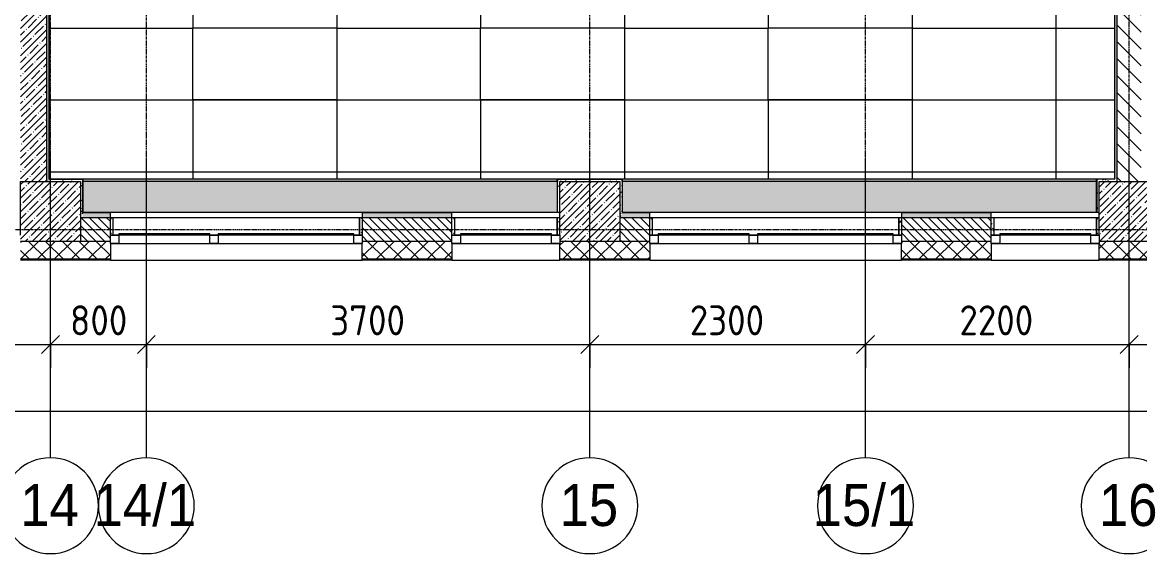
# Model space of a CAD drawing. Header units: millimetres. Extents: x 36059 to 234328, y -8553 to 29000.
# Drawn here: x 47425 to 56748, y -2706 to 1728 of the extents above; entities that cross this region are included whole.
import ezdxf

# ---------------------------------------------------------------- set-up
doc = ezdxf.new("R2010")
doc.units = ezdxf.units.MM
doc.linetypes.add('Осевая', pattern=[31.75, 6.35, -4.7625, 15.875, -4.7625])
for name, color, linetype, lineweight in [('A-ANNO-DIMS', 7, 'Continuous', 9), ('A-ANNO-DIMS-100', 7, 'Continuous', 9), ('A-CLNG-PATT', 7, 'Continuous', 9), ('A-GLAZ', 7, 'Continuous', 9), ('A-GLAZ-1', 7, 'Continuous', 13), ('A-WALL', 7, 'Continuous', 9), ('I-WALL', 7, 'Continuous', 9), ('S-COLS', 7, 'Continuous', 9), ('Оси', 7, 'Continuous', 9), ('Оси-1', 7, 'Continuous', 20), ('Оси-2', 7, 'Осевая', 9)]:
    doc.layers.add(name, color=color, linetype=linetype, lineweight=lineweight)
for name, color, linetype, lineweight, true_color in [('A-ANNO-NOTE', 1, 'Continuous', 9, 0xff0000), ('A-CLNG-1', 7, 'Continuous', 9, 0xeaeaea), ('A-WALL-1', 7, 'Continuous', 9, 0x3c3c3c), ('A-WALL-2', 7, 'Continuous', 9, 0x535353), ('A-WALL-FNSH-1', 7, 'Continuous', 9, 0x3c3c3c), ('I-WALL-1', 7, 'Continuous', 9, 0x535353), ('S-COLS-1', 9, 'Continuous', 9, 0x808080), ('S-COLS-2', 7, 'Continuous', 9, 0x3c3c3c)]:
    doc.layers.add(name, color=color, linetype=linetype, lineweight=lineweight, true_color=true_color)
doc.layers.add('A-CLNG-PATT-1', color=7, linetype='Continuous', lineweight=9, transparency=1)
doc.styles.add('Arial', font='arial.ttf', dxfattribs={"width": 0.9, "height": 350})
doc.styles.add('ISOCPEUR', font='isocpeur.ttf', dxfattribs={"width": 0.9, "height": 250})
doc.dimstyles.new('ISO-2_5_0_9К_БОЛЬШОЙ', dxfattribs={"dimscale": 304.8, "dimtxt": 248.995294, "dimasz": 0.492126, "dimexe": 0.393701, "dimexo": 0.984252, "dimgap": 0, "dimtad": 1, "dimdec": 0, "dimrnd": 10, "dimzin": 0, "dimdsep": 46, "dimtxsty": 'ISOCPEUR', "dimblk1": 'OBLIQUE', "dimblk2": 'OBLIQUE', "dimsah": 1, "dimcen": 0.09, "dimdle": 0.393701, "dimazin": 0, "dimtfac": 1, "dimtdec": 4, "dimtix": 1, "dimtmove": 0, "dimatfit": 3, "dimfxl": 1, "dimtvp": 1, "dimtolj": 1, "dimtzin": 0, "dimarcsym": 2})
pattern_1 = [(45, (0, 0), (-70.71068, 70.71068), []), (135, (0, 0), (-70.71068, -70.71068), [])]
pattern_2 = [(0, (0, 0), (121.92, 30.48), [10.058, -81.382, 10.058, -81.382, -487.68]), (0, (0, 0), (121.92, 30.48), [-182.88, 10.058, -172.822, 10.058, -81.382, -213.36]), (0, (0, 0), (121.92, 30.48), [-457.2, 10.058, -50.902, 10.058, -142.342]), (120, (45.72, 15.24), (-87.356454, 90.345817), [10.058, -81.382, 10.058, -81.382, -487.68]), (120, (45.72, 15.24), (-87.356454, 90.345817), [-182.88, 10.058, -172.822, 10.058, -81.382, -213.36]), (120, (45.72, 15.24), (-87.356454, 90.345817), [-457.2, 10.058, -50.902, 10.058, -142.342]), (240, (60.96, 76.2), (-34.563546, -120.825817), [10.058, -81.382, 10.058, -81.382, -487.68]), (240, (60.96, 76.2), (-34.563546, -120.825817), [-182.88, 10.058, -172.822, 10.058, -81.382, -213.36]), (240, (60.96, 76.2), (-34.563546, -120.825817), [-457.2, 10.058, -50.902, 10.058, -142.342])]

# ---------------------------------------------------------------- blocks, each defined once
blk = doc.blocks.new('BSC_Колонна _Прямоугольная - 500х500-V7-Сводный план потолка 3 этажа в осях 12-23')
at = {"layer": 'S-COLS-1'}
h = blk.add_hatch(dxfattribs=at)
h.set_pattern_fill('FP_8', color=256, style=0, pattern_type=2)
h.set_pattern_definition([(45, (-47660, -150), (-57.02463, 57.02463), []), (45, (-47602.975, -150), (-57.02463, 57.02463), [100.806, -20.161, 3.353, -16.808])])
h.paths.add_polyline_path([(-250, -250), (250, -250), (250, 250), (-250, 250), (-250, -198)])
at = {"layer": 'S-COLS-2'}
for p, q in [((-250, 250), (250, 250)), ((-250, -198), (-250, 250)), ((250, 250), (250, -250)), ((250, -250), (-250, -250))]:
    blk.add_line(p, q, dxfattribs=at)
blk = doc.blocks.new('BSC_Колонна _Прямоугольная - 500х500-V8-Сводный план потолка 3 этажа в осях 12-23')
at = {"layer": 'S-COLS-1'}
h = blk.add_hatch(dxfattribs=at)
h.set_pattern_fill('FP_9', color=256, style=0, pattern_type=2)
h.set_pattern_definition([(45, (-52160, -150), (-57.02463, 57.02463), []), (45, (-52102.975, -150), (-57.02463, 57.02463), [100.806, -20.161, 3.353, -16.808])])
h.paths.add_polyline_path([(-250, -250), (250, -250), (250, 250), (-250, 250), (-250, -198)])
at = {"layer": 'S-COLS-2'}
for p, q in [((-250, 250), (250, 250)), ((-250, -198), (-250, 250)), ((250, 250), (250, -250)), ((250, -250), (-250, -250))]:
    blk.add_line(p, q, dxfattribs=at)
blk = doc.blocks.new('BSC_Колонна _Прямоугольная - 500х500-V16-Сводный план потолка 3 этажа в осях 12-23')
at = {"layer": 'S-COLS-1'}
h = blk.add_hatch(dxfattribs=at)
h.set_pattern_fill('FP_25', color=256, style=0, pattern_type=2)
h.set_pattern_definition([(45, (-56660, -150), (-57.02463, 57.02463), []), (45, (-56602.975, -150), (-57.02463, 57.02463), [100.806, -20.161, 3.353, -16.808])])
h.paths.add_polyline_path([(-250, -250), (250, -250), (250, 250), (-250, 250), (-250, -198)])
at = {"layer": 'S-COLS-2'}
for p, q in [((-250, 250), (250, 250)), ((-250, -198), (-250, 250)), ((250, 250), (250, -250)), ((250, -250), (-250, -250))]:
    blk.add_line(p, q, dxfattribs=at)
blk = doc.blocks.new('120_Окно_СКБ_1Ст - 120_Окно_СКБ_1Ст 900х2500_h_-20664874-Сводный план потолка 3 этажа в осях 12-23')
at = {"layer": 'A-GLAZ'}
for p, q in [((450, -57), (-450, -57)), ((-450, -127), (450, -127))]:
    blk.add_line(p, q, dxfattribs=at)
at = {"layer": 'A-GLAZ-1'}
for p, q in [((-450, -127), (-450, -57)), ((-450, -57), (-380, -57)), ((-380, -57), (-380, -127)), ((380, -127), (380, -57)), ((380, -57), (450, -57)), ((450, -57), (450, -127)), ((-380, -127), (-450, -127)), ((-380, -127), (-380, -137)), ((-380, -137), (380, -137)), ((-330, -137), (-330, -127)), ((330, -137), (330, -127)), ((450, -127), (380, -127)), ((380, -137), (380, -127))]:
    blk.add_line(p, q, dxfattribs=at)
blk = doc.blocks.new('120_Окно_СКБ_2Ст - 120_Окно_СКБ_2Ст 2100х2400 _мал створка справа_-22446225-Сводный план потолка 3 этажа в осях 12-23')
at = {"layer": 'A-GLAZ'}
for p, q in [((1050, -57), (-1050, -57)), ((-1050, -127), (1050, -127))]:
    blk.add_line(p, q, dxfattribs=at)
at = {"layer": 'A-GLAZ-1'}
for p, q in [((-1050, -127), (-1050, -57)), ((-1050, -57), (-980, -57)), ((-980, -57), (-980, -127)), ((150, -127), (150, -57)), ((150, -57), (220, -57)), ((220, -57), (220, -127)), ((980, -127), (980, -57)), ((980, -57), (1050, -57)), ((1050, -57), (1050, -127)), ((-980, -127), (-1050, -127)), ((-980, -127), (-980, -137)), ((-980, -137), (150, -137)), ((-930, -137), (-930, -127)), ((100, -137), (100, -127)), ((220, -127), (150, -127)), ((150, -137), (150, -127)), ((220, -127), (220, -137)), ((220, -137), (980, -137)), ((270, -137), (270, -127)), ((930, -137), (930, -127)), ((1050, -127), (980, -127)), ((980, -137), (980, -127))]:
    blk.add_line(p, q, dxfattribs=at)
blk = doc.blocks.new('Ось сетки - D8-29747960-Сводный план потолка 3 этажа в осях 12-23')
at = {"layer": 'Оси-1'}
for start, end in [(360, 180), (180, 360)]:
    blk.add_arc((0, 0), 4, start, end, dxfattribs=at)
blk = doc.blocks.new('DIMBLOCK26-Сводный план потолка 3 этажа в осях 12-23')
at = {"layer": 'A-ANNO-DIMS-100'}
for p, q in [((38310, -1711.1), (38310, -1397.2)), ((84560, -1711.1), (84560, -1397.2)), ((38190, -1517.2), (84680, -1517.2)), ((38310, -1517.2), (38310, -1711.1)), ((84560, -1517.2), (84560, -1711.1))]:
    blk.add_line(p, q, dxfattribs=at)
at = {"layer": 'A-ANNO-DIMS-100', "lineweight": 20}
for p, q in [((38310, -1517.2), (38385, -1442.2)), ((84560, -1517.2), (84635, -1442.2)), ((38310, -1517.2), (38235, -1592.2)), ((84560, -1517.2), (84485, -1592.2))]:
    blk.add_line(p, q, dxfattribs=at)
at = {"layer": 'A-ANNO-DIMS-100', "color": 0, "insert": (61028, -1190.6), "char_height": 250, "width": 976.828, "attachment_point": 1, "line_spacing_factor": 1.149209, "style": 'ISOCPEUR'}
blk.add_mtext('46250', dxfattribs=at)
blk = doc.blocks.new('_Oblique')
at = {"color": 0, "linetype": 'ByBlock', "lineweight": -2}
blk.add_line((-0.5, -0.5), (0.5, 0.5), dxfattribs=at)
blk = doc.blocks.new('DIMBLOCK30-Сводный план потолка 3 этажа в осях 12-23')
at = {"layer": 'A-ANNO-DIMS-100'}
for p, q in [((43160, -1154.7), (43160, -840.7)), ((47660, -1154.7), (47660, -840.7)), ((43160, -960.7), (47660, -960.7)), ((43160, -960.7), (43160, -1154.7)), ((47660, -960.7), (47660, -1154.7))]:
    blk.add_line(p, q, dxfattribs=at)
at = {"layer": 'A-ANNO-DIMS-100', "lineweight": 20}
for p, q in [((43160, -960.7), (43235, -885.7)), ((47660, -960.7), (47735, -885.7)), ((43160, -960.7), (43085, -1035.7)), ((47660, -960.7), (47585, -1035.7))]:
    blk.add_line(p, q, dxfattribs=at)
at = {"layer": 'A-ANNO-DIMS-100', "color": 0, "insert": (45082, -634.1), "char_height": 250, "width": 787.208, "attachment_point": 1, "line_spacing_factor": 1.149209, "style": 'ISOCPEUR'}
blk.add_mtext('4500', dxfattribs=at)
blk = doc.blocks.new('DIMBLOCK31-Сводный план потолка 3 этажа в осях 12-23')
at = {"layer": 'A-ANNO-DIMS-100'}
for p, q in [((47660, -1154.7), (47660, -840.7)), ((48460, -1154.7), (48460, -840.7)), ((47660, -960.7), (48460, -960.7)), ((47660, -960.7), (47660, -1154.7)), ((48460, -960.7), (48460, -1154.7))]:
    blk.add_line(p, q, dxfattribs=at)
at = {"layer": 'A-ANNO-DIMS-100', "lineweight": 20}
for p, q in [((47660, -960.7), (47735, -885.7)), ((48460, -960.7), (48535, -885.7)), ((47660, -960.7), (47585, -1035.7)), ((48460, -960.7), (48385, -1035.7))]:
    blk.add_line(p, q, dxfattribs=at)
at = {"layer": 'A-ANNO-DIMS-100', "color": 0, "insert": (47823, -634.1), "char_height": 250, "width": 568.858, "attachment_point": 1, "line_spacing_factor": 1.149209, "style": 'ISOCPEUR'}
blk.add_mtext('800', dxfattribs=at)
blk = doc.blocks.new('DIMBLOCK32-Сводный план потолка 3 этажа в осях 12-23')
at = {"layer": 'A-ANNO-DIMS-100'}
for p, q in [((48460, -1154.7), (48460, -840.7)), ((52160, -1154.7), (52160, -840.7)), ((48460, -960.7), (52160, -960.7)), ((48460, -960.7), (48460, -1154.7)), ((52160, -960.7), (52160, -1154.7))]:
    blk.add_line(p, q, dxfattribs=at)
at = {"layer": 'A-ANNO-DIMS-100', "lineweight": 20}
for p, q in [((48460, -960.7), (48535, -885.7)), ((52160, -960.7), (52235, -885.7)), ((48460, -960.7), (48385, -1035.7)), ((52160, -960.7), (52085, -1035.7))]:
    blk.add_line(p, q, dxfattribs=at)
at = {"layer": 'A-ANNO-DIMS-100', "color": 0, "insert": (49994, -634.1), "char_height": 250, "width": 758.478, "attachment_point": 1, "line_spacing_factor": 1.149209, "style": 'ISOCPEUR'}
blk.add_mtext('3700', dxfattribs=at)
blk = doc.blocks.new('DIMBLOCK33-Сводный план потолка 3 этажа в осях 12-23')
at = {"layer": 'A-ANNO-DIMS-100'}
for p, q in [((52160, -1154.7), (52160, -840.7)), ((54460, -1154.7), (54460, -840.7)), ((52160, -960.7), (54460, -960.7)), ((52160, -960.7), (52160, -1154.7)), ((54460, -960.7), (54460, -1154.7))]:
    blk.add_line(p, q, dxfattribs=at)
at = {"layer": 'A-ANNO-DIMS-100', "lineweight": 20}
for p, q in [((52160, -960.7), (52235, -885.7)), ((54460, -960.7), (54535, -885.7)), ((52160, -960.7), (52085, -1035.7)), ((54460, -960.7), (54385, -1035.7))]:
    blk.add_line(p, q, dxfattribs=at)
at = {"layer": 'A-ANNO-DIMS-100', "color": 0, "insert": (52994, -634.1), "char_height": 250, "width": 758.478, "attachment_point": 1, "line_spacing_factor": 1.149209, "style": 'ISOCPEUR'}
blk.add_mtext('2300', dxfattribs=at)
blk = doc.blocks.new('DIMBLOCK34-Сводный план потолка 3 этажа в осях 12-23')
at = {"layer": 'A-ANNO-DIMS-100'}
for p, q in [((54460, -1154.7), (54460, -840.7)), ((56660, -1154.7), (56660, -840.7)), ((54460, -960.7), (56660, -960.7)), ((54460, -960.7), (54460, -1154.7)), ((56660, -960.7), (56660, -1154.7))]:
    blk.add_line(p, q, dxfattribs=at)
at = {"layer": 'A-ANNO-DIMS-100', "lineweight": 20}
for p, q in [((54460, -960.7), (54535, -885.7)), ((56660, -960.7), (56735, -885.7)), ((54460, -960.7), (54385, -1035.7)), ((56660, -960.7), (56585, -1035.7))]:
    blk.add_line(p, q, dxfattribs=at)
at = {"layer": 'A-ANNO-DIMS-100', "color": 0, "insert": (55244, -634.1), "char_height": 250, "width": 758.478, "attachment_point": 1, "line_spacing_factor": 1.149209, "style": 'ISOCPEUR'}
blk.add_mtext('2200', dxfattribs=at)
blk = doc.blocks.new('DIMBLOCK35-Сводный план потолка 3 этажа в осях 12-23')
at = {"layer": 'A-ANNO-DIMS-100'}
for p, q in [((56660, -1154.7), (56660, -840.7)), ((60460, -1154.7), (60460, -840.7)), ((56660, -960.7), (60460, -960.7)), ((56660, -960.7), (56660, -1154.7)), ((60460, -960.7), (60460, -1154.7))]:
    blk.add_line(p, q, dxfattribs=at)
at = {"layer": 'A-ANNO-DIMS-100', "lineweight": 20}
for p, q in [((56660, -960.7), (56735, -885.7)), ((60460, -960.7), (60535, -885.7)), ((56660, -960.7), (56585, -1035.7)), ((60460, -960.7), (60385, -1035.7))]:
    blk.add_line(p, q, dxfattribs=at)
at = {"layer": 'A-ANNO-DIMS-100', "color": 0, "insert": (58244, -634.1), "char_height": 250, "width": 758.478, "attachment_point": 1, "line_spacing_factor": 1.149209, "style": 'ISOCPEUR'}
blk.add_mtext('3800', dxfattribs=at)

msp = doc.modelspace()

# ---------------------------------------------------------------- hatches: boundary and pattern name
at = {"layer": 'A-CLNG-PATT'}
h = msp.add_hatch(dxfattribs=at)
h.set_pattern_fill('FP_76', color=256, style=0, pattern_type=2)
h.set_pattern_definition([(0, (47651, 6479.5), (0, 600), []), (90, (47651, 6479.5), (-1200, 7e-14), [])])
h.paths.add_polyline_path([(56388, 421), (56540.7, 421), (56539.7, 7049), (55202, 7050), (55202, 7652), (53718, 7652), (53718, 7050), (51890, 7050), (51890, 7680), (47930, 7680), (47930, 7380), (47650, 7380), (47650, 421), (55733.7, 421)])
h.paths.add_polyline_path([(54849, 1082), (53649, 1082), (53649, 1682.2), (54849, 1682.2), (54849, 1116.3)])
h.paths.add_polyline_path([(51249, 1082), (51249, 1682.2), (52449, 1682.2), (52449, 1082), (51366.1, 1082)])
h.paths.add_polyline_path([(50049, 1082), (48849, 1082), (48849, 1682.2), (50049, 1682.2), (50049, 1116.3)])
h.paths.add_polyline_path([(53649, 3482), (53649, 4082.2), (54849, 4082.2), (54849, 3482)])
h.paths.add_polyline_path([(51249, 3482), (51249, 4082.2), (52449, 4082.2), (52449, 3482)])
h.paths.add_polyline_path([(50049, 3482), (48849, 3482), (48849, 4082.2), (50049, 4082.2)])
h.paths.add_polyline_path([(53649, 5882), (53649, 6482.2), (54849, 6482.2), (54849, 5882)])
h.paths.add_polyline_path([(52449, 5882), (51249, 5882), (51249, 6482.2), (52449, 6482.2)])
h.paths.add_polyline_path([(49910.2, 5882), (48849, 5882), (48849, 6482.2), (50049, 6482.2), (50049, 5882)])
at = {"layer": 'A-CLNG-PATT-1'}
h = msp.add_hatch(color=256, dxfattribs=at)
h.paths.add_polyline_path([(52821.9, 141), (56388, 141), (56388, 421), (52430, 420), (52430, 141)])
h.paths.add_polyline_path([(48454.3, 141), (51889, 141), (51889, 421), (47930, 420), (47930, 141)])
at = {"layer": 'A-WALL'}
h = msp.add_hatch(dxfattribs=at)
h.set_pattern_fill('FP_19', color=256, style=0, pattern_type=2)
h.set_pattern_definition([(135, (0, 0), (-35.35534, -35.35534), [])])
h.paths.add_polyline_path([(65410, -100), (65410, 100), (65160, 100), (65160, -100)])
h.paths.add_polyline_path([(64260, -100), (64260, 100), (63710, 100), (63710, -100)])
h.paths.add_polyline_path([(61410, -100), (61610, -100), (61610, 100), (61410, 100), (61410, -48)])
h.paths.add_polyline_path([(57810, -100), (57810, 100), (56910, 100), (56910, -100), (57189.6, -100)])
h.paths.add_polyline_path([(55510, -100), (55510, 100), (54760, 100), (54760, -100)])
h.paths.add_polyline_path([(52660, -100), (52660, 100), (52410, 100), (52410, -100)])
h.paths.add_polyline_path([(50260, -100), (51010, -100), (51010, 100), (50260, 100), (50260, -48)])
h.paths.add_polyline_path([(48160, -100), (48160, 100), (47910, 100), (47910, -100)])
h.paths.add_polyline_path([(44310, -100), (44310, 100), (43410, 100), (43410, -100), (44086.7, -100)])
h.paths.add_polyline_path([(42910, -100), (42910, 100), (42660, 100), (42660, -100)])
h.paths.add_polyline_path([(41760, -100), (41760, 100), (41140, 100), (41140, -100), (41175, -100)])
h = msp.add_hatch(dxfattribs=at)
h.set_pattern_fill('FP_20', color=256, style=0, pattern_type=2)
h.set_pattern_definition(pattern_1)
h.paths.add_polyline_path([(54760, -250), (55510, -250), (55510, -100), (54760, -100), (54760, -118)])
h.paths.add_polyline_path([(56410, -250), (56627.1, -250), (56627.1, -100), (56410, -100), (56410, -118)])
h.paths.add_polyline_path([(52410, -250), (52660, -250), (52660, -100), (51910, -100), (51910, -250)])
h.paths.add_polyline_path([(50260, -250), (51010, -250), (51010, -100), (50260, -100), (50260, -118)])
h.paths.add_polyline_path([(47410, -250), (48160, -250), (48160, -100), (47410, -100), (47410, -118)])
h.paths.add_polyline_path([(44086.7, -250), (44310, -250), (44310, -100), (42660, -100), (42660, -250)])
h.paths.add_polyline_path([(41175, -250), (41760, -250), (41760, -100), (41140, -100), (41140, -250)])
h.paths.add_polyline_path([(39040, -250), (39040, -100), (38712.7, -100), (38712.7, -250)])
h = msp.add_hatch(dxfattribs=at)
h.set_pattern_fill('FP_20', color=256, style=0, pattern_type=2)
h.set_pattern_definition(pattern_1)
h.paths.add_polyline_path([(75700, -250), (75700, -100), (71560, -100), (71560, -250), (74660, -250)])
h.paths.add_polyline_path([(70292.4, -250), (70660, -250), (70660, -100), (67060, -100), (67060, -250), (68836.5, -250)])
h.paths.add_polyline_path([(66160, -250), (66160, -100), (65160, -100), (65160, -250), (65924.8, -250)])
h.paths.add_polyline_path([(64260, -250), (64260, -100), (63710, -100), (63710, -250)])
h.paths.add_polyline_path([(61557.2, -250), (61610, -250), (61610, -100), (60910, -100), (60910, -250)])
h.paths.add_polyline_path([(57810, -250), (57810, -100), (56627.1, -100), (56627.1, -250), (57189.6, -250)])
at = {"layer": 'I-WALL'}
h = msp.add_hatch(dxfattribs=at)
h.set_pattern_fill('FP_17', color=256, style=0, pattern_type=2)
h.set_pattern_definition([(45, (0, 0), (-57.02463, 57.02463), []), (45, (57.025, 0), (-57.02463, 57.02463), [100.806, -20.161, 3.353, -16.808])])
h.paths.add_polyline_path([(47410, 400), (47630, 400), (47630, 7400), (47410, 7400), (47410, 1116.3)])
h = msp.add_hatch(dxfattribs=at)
h.set_pattern_fill('FP_65', color=256, style=0, pattern_type=2)
h.set_pattern_definition(pattern_2)
h.paths.add_polyline_path([(47630, 400), (47650, 400), (47650, 7380), (47630, 7380), (47630, 1116.3)])
h = msp.add_hatch(dxfattribs=at)
h.set_pattern_fill('FP_21', color=256, style=0, pattern_type=2)
h.set_pattern_definition([(135, (0, 0), (-70.71068, -70.71068), [])])
h.paths.add_polyline_path([(56760.7, 400), (56760.7, 7400), (56560.7, 7400), (56560.7, 400)])
h = msp.add_hatch(dxfattribs=at)
h.set_pattern_fill('FP_65', color=256, style=0, pattern_type=2)
h.set_pattern_definition(pattern_2)
h.paths.add_polyline_path([(56560.7, 420), (56560.7, 7070), (56540.7, 7070), (56540.7, 420)])
h = msp.add_hatch(dxfattribs=at)
h.set_pattern_fill('FP_65', color=256, style=0, pattern_type=2)
h.set_pattern_definition(pattern_2)
h.paths.add_polyline_path([(47930, 400), (47930, 420), (47650, 420), (47650, 400), (47910, 400)])
h = msp.add_hatch(dxfattribs=at)
h.set_pattern_fill('FP_65', color=256, style=0, pattern_type=2)
h.set_pattern_definition(pattern_2)
h.paths.add_polyline_path([(47910, 100), (47930, 100), (47930, 400), (47910, 400), (47910, 221.9)])
h = msp.add_hatch(dxfattribs=at)
h.set_pattern_fill('FP_65', color=256, style=0, pattern_type=2)
h.set_pattern_definition(pattern_2)
h.paths.add_polyline_path([(51890, 140), (51910, 140), (51910, 420), (51890, 420), (51890, 221.9)])
h = msp.add_hatch(dxfattribs=at)
h.set_pattern_fill('FP_65', color=256, style=0, pattern_type=2)
h.set_pattern_definition(pattern_2)
h.paths.add_polyline_path([(52430, 400), (52430, 420), (51910, 420), (51910, 400), (52410, 400)])
h = msp.add_hatch(dxfattribs=at)
h.set_pattern_fill('FP_65', color=256, style=0, pattern_type=2)
h.set_pattern_definition(pattern_2)
h.paths.add_polyline_path([(52410, 100), (52430, 100), (52430, 400), (52410, 400), (52410, 221.9)])
h = msp.add_hatch(dxfattribs=at)
h.set_pattern_fill('FP_65', color=256, style=0, pattern_type=2)
h.set_pattern_definition(pattern_2)
h.paths.add_polyline_path([(56390, 140), (56410, 140), (56410, 420), (56390, 420), (56390, 141)])
h = msp.add_hatch(dxfattribs=at)
h.set_pattern_fill('FP_65', color=256, style=0, pattern_type=2)
h.set_pattern_definition(pattern_2)
h.paths.add_polyline_path([(56560.7, 400), (56560.7, 420), (56410, 420), (56410, 400), (56461.6, 400)])
h = msp.add_hatch(dxfattribs=at)
h.set_pattern_fill('FP_65', color=256, style=0, pattern_type=2)
h.set_pattern_definition(pattern_2)
h.paths.add_polyline_path([(51010, 100), (51010, 140), (50260, 140), (50260, 100)])
h.paths.add_polyline_path([(48160, 100), (48160, 140), (47930, 140), (47930, 100)])
h = msp.add_hatch(dxfattribs=at)
h.set_pattern_fill('FP_65', color=256, style=0, pattern_type=2)
h.set_pattern_definition(pattern_2)
h.paths.add_polyline_path([(48180, -48), (48180, 100), (48160, 100), (48160, -48)])
h = msp.add_hatch(dxfattribs=at)
h.set_pattern_fill('FP_65', color=256, style=0, pattern_type=2)
h.set_pattern_definition(pattern_2)
h.paths.add_polyline_path([(50260, -48), (50260, 100), (50240, 100), (50240, -48)])
h = msp.add_hatch(dxfattribs=at)
h.set_pattern_fill('FP_65', color=256, style=0, pattern_type=2)
h.set_pattern_definition(pattern_2)
h.paths.add_polyline_path([(51030, -48), (51030, 100), (51010, 100), (51010, -48)])
h = msp.add_hatch(dxfattribs=at)
h.set_pattern_fill('FP_65', color=256, style=0, pattern_type=2)
h.set_pattern_definition(pattern_2)
h.paths.add_polyline_path([(51890, -48), (51910, -48), (51910, 100), (51890, 100)])
h = msp.add_hatch(dxfattribs=at)
h.set_pattern_fill('FP_65', color=256, style=0, pattern_type=2)
h.set_pattern_definition(pattern_2)
h.paths.add_polyline_path([(54760, 100), (55510, 100), (55510, 140), (54760, 140)])
h.paths.add_polyline_path([(52430, 100), (52660, 100), (52660, 140), (52430, 140)])
h = msp.add_hatch(dxfattribs=at)
h.set_pattern_fill('FP_65', color=256, style=0, pattern_type=2)
h.set_pattern_definition(pattern_2)
h.paths.add_polyline_path([(52680, -48), (52680, 100), (52660, 100), (52660, -48)])
h = msp.add_hatch(dxfattribs=at)
h.set_pattern_fill('FP_65', color=256, style=0, pattern_type=2)
h.set_pattern_definition(pattern_2)
h.paths.add_polyline_path([(54760, -48), (54760, 100), (54740, 100), (54740, -48)])
h = msp.add_hatch(dxfattribs=at)
h.set_pattern_fill('FP_65', color=256, style=0, pattern_type=2)
h.set_pattern_definition(pattern_2)
h.paths.add_polyline_path([(55530, -48), (55530, 100), (55510, 100), (55510, -48)])
h = msp.add_hatch(dxfattribs=at)
h.set_pattern_fill('FP_65', color=256, style=0, pattern_type=2)
h.set_pattern_definition(pattern_2)
h.paths.add_polyline_path([(56390, -48), (56410, -48), (56410, 100), (56390, 100)])

# ---------------------------------------------------------------- linework, layer by layer
at = {"layer": 'A-ANNO-NOTE'}
for p, q in [((48849, 1082), (48849, 1682)), ((48849, 1682), (50049, 1682)), ((50049, 1682), (50049, 1082)), ((51249, 1082), (51249, 1682)), ((51249, 1682), (52449, 1682)), ((52449, 1682), (52449, 1082)), ((53649, 1082), (53649, 1682)), ((53649, 1682), (54849, 1682)), ((54849, 1682), (54849, 1082)), ((50049, 1082), (48849, 1082)), ((52449, 1082), (51249, 1082)), ((54849, 1082), (53649, 1082))]:
    msp.add_line(p, q, dxfattribs=at)
at = {"layer": 'A-CLNG-1'}
for p, q in [((48849, 1082), (48849, 1682.2)), ((48849, 1682.2), (50049, 1682.2)), ((50049, 1682.2), (50049, 1082)), ((51249, 1082), (51249, 1682.2)), ((51249, 1682.2), (52449, 1682.2)), ((52449, 1682.2), (52449, 1082)), ((53649, 1082), (53649, 1682.2)), ((53649, 1682.2), (54849, 1682.2)), ((54849, 1682.2), (54849, 1082)), ((50049, 1082), (48849, 1082)), ((52449, 1082), (51249, 1082)), ((54849, 1082), (53649, 1082)), ((47650, 421), (56540.7, 421)), ((51889, 421), (51889, 141)), ((52430, 420), (52430, 400)), ((56388, 421), (56388, 141)), ((51889, 141), (47930, 141)), ((56388, 141), (52430, 141))]:
    msp.add_line(p, q, dxfattribs=at)
at = {"layer": 'A-WALL'}
for p, q in [((47630, 400), (47630, 7400)), ((47650, 420), (47650, 7380)), ((56560.7, 400), (56560.7, 7400)), ((56540.7, 420), (56540.7, 7050)), ((47930, 140), (47930, 420)), ((56540.7, 420), (56390, 420)), ((56390, 420), (56390, 140)), ((47910, 100), (48180, 100)), ((52410, 100), (52680, 100)), ((54740, 100), (55530, 100)), ((48160, -100), (47910, -100)), ((51010, -100), (50260, -100)), ((52660, -100), (52410, -100)), ((55510, -100), (54760, -100)), ((48160, -250), (47410, -250)), ((48160, -253), (47410, -253)), ((51010, -250), (50260, -250)), ((51010, -253), (50260, -253)), ((52660, -250), (51910, -250)), ((52660, -253), (51910, -253)), ((55510, -250), (54760, -250)), ((55510, -253), (54760, -253)), ((57810, -250), (56410, -250)), ((57810, -253), (56410, -253))]:
    msp.add_line(p, q, dxfattribs=at)
at = {"layer": 'A-WALL-1'}
for p, q in [((47650, 420), (47930, 420)), ((51890, 420), (52430, 420)), ((51890, 140), (51890, 400)), ((52430, 400), (52430, 140)), ((47930, 140), (48160, 140)), ((48160, -48), (48160, 140)), ((48180, 100), (48180, -48)), ((50240, 100), (51030, 100)), ((50240, -48), (50240, 100)), ((50260, 140), (51010, 140)), ((50260, 140), (50260, -48)), ((51010, -48), (51010, 140)), ((51030, 100), (51030, -48)), ((51910, 140), (51890, 140)), ((51890, -48), (51890, 100)), ((51890, 100), (51910, 100)), ((52430, 140), (52660, 140)), ((52660, -48), (52660, 140)), ((52680, 100), (52680, -48)), ((54740, -48), (54740, 100)), ((54760, 140), (55510, 140)), ((54760, 140), (54760, -48)), ((55510, -48), (55510, 140)), ((55530, 100), (55530, -48)), ((56410, 140), (56390, 140)), ((56390, -48), (56390, 100)), ((56390, 100), (56410, 100)), ((48160, -118), (48160, -250)), ((50260, -250), (50260, -118)), ((51010, -118), (51010, -250)), ((51910, -250), (51910, -118)), ((52660, -118), (52660, -250)), ((54760, -250), (54760, -118)), ((55510, -118), (55510, -250)), ((56410, -250), (56410, -118))]:
    msp.add_line(p, q, dxfattribs=at)
at = {"layer": 'A-WALL-2'}
for p, q in [((48160, -258), (50260, -258)), ((51010, -258), (51910, -258)), ((52660, -258), (54760, -258)), ((55510, -258), (56410, -258))]:
    msp.add_line(p, q, dxfattribs=at)
at = {"layer": 'A-WALL-FNSH-1'}
for p, q in [((47651, 7379), (47651, 421)), ((56539.7, 421), (56539.7, 7049)), ((47931, 421), (47931, 141)), ((51889, 400), (51889, 421)), ((51890, 400), (51889, 400)), ((51890, 420), (51890, 400)), ((52430, 400), (52430, 420)), ((52431, 400), (52430, 400)), ((52431, 421), (52431, 400)), ((56389, 141), (56389, 421)), ((48160, 141), (48160, 140)), ((48180, 100), (48181, 100)), ((48181, 100), (48181, -48)), ((50239, -48), (50239, 100)), ((50239, 100), (50240, 100)), ((50260, 140), (50260, 141)), ((51010, 141), (51010, 140)), ((51030, 100), (51031, 100)), ((51031, 100), (51031, -48)), ((51889, -48), (51889, 100)), ((51889, 100), (51890, 100)), ((52660, 141), (52660, 140)), ((52680, 100), (52681, 100)), ((52681, 100), (52681, -48)), ((54739, -48), (54739, 100)), ((54739, 100), (54740, 100)), ((54760, 140), (54760, 141)), ((55510, 141), (55510, 140)), ((55530, 100), (55531, 100)), ((55531, 100), (55531, -48)), ((56389, -48), (56389, 100)), ((56389, 100), (56390, 100)), ((48160, -258), (47410, -258)), ((48160, -250), (48160, -258)), ((50260, -258), (50260, -250)), ((51010, -258), (50260, -258)), ((51010, -250), (51010, -258)), ((51910, -258), (51910, -250)), ((52660, -258), (51910, -258)), ((52660, -250), (52660, -258)), ((54760, -258), (54760, -250)), ((55510, -258), (54760, -258)), ((55510, -250), (55510, -258)), ((56410, -258), (56410, -250)), ((57810, -258), (56410, -258))]:
    msp.add_line(p, q, dxfattribs=at)
at = {"layer": 'I-WALL-1'}
for p, q in [((51889, 400), (47930, 400)), ((56390, 400), (52431, 400)), ((50260, 140), (48160, 140)), ((48181, 100), (50239, 100)), ((51890, 140), (51010, 140)), ((51031, 100), (51889, 100)), ((54760, 140), (52660, 140)), ((52681, 100), (54739, 100)), ((56390, 140), (55510, 140)), ((55531, 100), (56389, 100)), ((56390, 141), (56388, 141))]:
    msp.add_line(p, q, dxfattribs=at)
at = {"layer": 'Оси'}
for p, q in [((47660, -1906.3), (47660, 593.7)), ((48460, -1906.3), (48460, 593.7)), ((52160, -1906.3), (52160, 593.7)), ((54460, -1906.3), (54460, 593.7)), ((56660, -1906.3), (56660, 593.7))]:
    msp.add_line(p, q, dxfattribs=at)
at = {"layer": 'Оси-2'}
for p, q in [((47660, 593.7), (47660, 24898.1)), ((48460, 593.7), (48460, 24898.1)), ((52160, 593.7), (52160, 24898.1)), ((54460, 593.7), (54460, 24898.1)), ((56660, 593.7), (56660, 24898.1)), ((39359.2, 0), (82200, 0))]:
    msp.add_line(p, q, dxfattribs=at)

# ---------------------------------------------------------------- block references
at = {"layer": 'A-GLAZ', "rotation": 180}
for name, p in [('120_Окно_СКБ_2Ст - 120_Окно_СКБ_2Ст 2100х2400 _мал створка справа_-22446225-Сводный план потолка 3 этажа в осях 12-23', (49210, -175)), ('120_Окно_СКБ_1Ст - 120_Окно_СКБ_1Ст 900х2500_h_-20664874-Сводный план потолка 3 этажа в осях 12-23', (51460, -175)), ('120_Окно_СКБ_2Ст - 120_Окно_СКБ_2Ст 2100х2400 _мал створка справа_-22446225-Сводный план потолка 3 этажа в осях 12-23', (53710, -175)), ('120_Окно_СКБ_1Ст - 120_Окно_СКБ_1Ст 900х2500_h_-20664874-Сводный план потолка 3 этажа в осях 12-23', (55960, -175))]:
    msp.add_blockref(name, p, dxfattribs=at)
at = {"layer": 'S-COLS'}
for name, p in [('BSC_Колонна _Прямоугольная - 500х500-V7-Сводный план потолка 3 этажа в осях 12-23', (47660, 150)), ('BSC_Колонна _Прямоугольная - 500х500-V8-Сводный план потолка 3 этажа в осях 12-23', (52160, 150)), ('BSC_Колонна _Прямоугольная - 500х500-V16-Сводный план потолка 3 этажа в осях 12-23', (56660, 150))]:
    msp.add_blockref(name, p, dxfattribs=at)
at = {"layer": 'Оси-1', "xscale": 99.99999999999993, "yscale": 99.99999999999993, "zscale": 99.99999999999993}
for p in [(47660, -2306.3), (48460, -2306.3), (52160, -2306.3), (54460, -2306.3), (56660, -2306.3)]:
    msp.add_blockref('Ось сетки - D8-29747960-Сводный план потолка 3 этажа в осях 12-23', p, dxfattribs=at)

# ---------------------------------------------------------------- texts
at = {"layer": 'Оси', "char_height": 350, "attachment_point": 1, "style": 'Arial'}
for s, insert, width in [('14', (47407.4, -2125.6), 606.076), ('14/1', (48019.7, -2125.6), 1060.633), ('15', (51907.4, -2125.6), 606.076), ('15/1', (54019.7, -2125.6), 1060.633), ('16', (56407.4, -2125.6), 606.076)]:
    msp.add_mtext(s, dxfattribs=dict(at, insert=insert, width=width))

# ---------------------------------------------------------------- dimensions: what is measured, and where the dimension line sits
at = {"layer": 'A-ANNO-DIMS'}
for base, p1, p2, override, picture, middle in [((47660, -960.7), (43160, -854.7), (47660, -854.7), {"dimpost": '<>', "dimfxl": 4500}, 'DIMBLOCK30-Сводный план потолка 3 этажа в осях 12-23', (45410, -835.7)), ((48460, -960.7), (47660, -854.7), (48460, -854.7), {"dimpost": '<>', "dimfxl": 800}, 'DIMBLOCK31-Сводный план потолка 3 этажа в осях 12-23', (48060, -835.7)), ((52160, -960.7), (48460, -854.7), (52160, -854.7), {"dimpost": '<>', "dimfxl": 3700}, 'DIMBLOCK32-Сводный план потолка 3 этажа в осях 12-23', (50310, -835.7)), ((54460, -960.7), (52160, -854.7), (54460, -854.7), {"dimpost": '<>', "dimfxl": 2300}, 'DIMBLOCK33-Сводный план потолка 3 этажа в осях 12-23', (53310, -835.7)), ((56660, -960.7), (54460, -854.7), (56660, -854.7), {"dimpost": '<>', "dimfxl": 2200}, 'DIMBLOCK34-Сводный план потолка 3 этажа в осях 12-23', (55560, -835.7)), ((60460, -960.7), (56660, -854.7), (60460, -854.7), {"dimpost": '<>', "dimfxl": 3800}, 'DIMBLOCK35-Сводный план потолка 3 этажа в осях 12-23', (58560, -835.7)), ((84560, -1517.2), (38310, -1411.1), (84560, -1411.1), {"dimpost": '<>', "dimfxl": 46250}, 'DIMBLOCK26-Сводный план потолка 3 этажа в осях 12-23', (61435, -1392.2))]:
    dim = msp.add_linear_dim(base=base, p1=p1, p2=p2, dimstyle='ISO-2_5_0_9К_БОЛЬШОЙ', override=override, dxfattribs=at)
    dim.commit()
    dim.dimension.update_dxf_attribs({"geometry": picture, "text_midpoint": middle})

doc.saveas('drawing.dxf')
